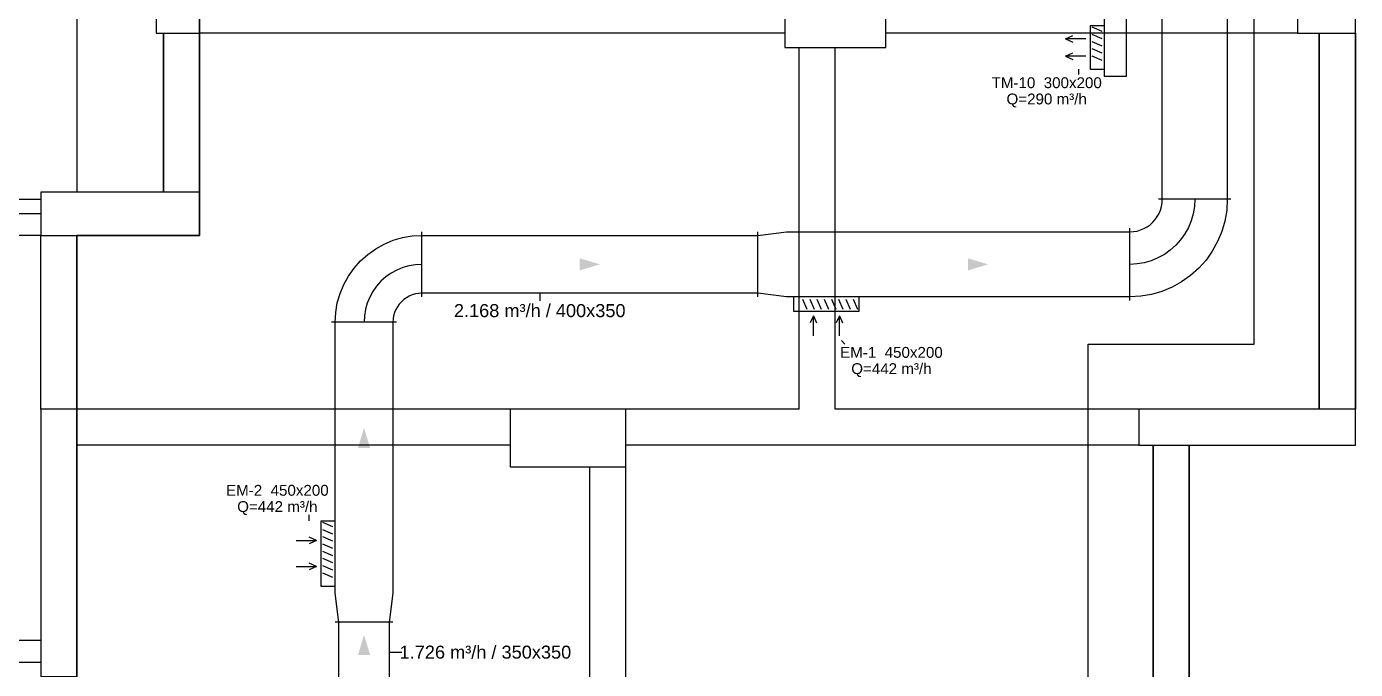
# Model space of a CAD drawing. Header units: centimetres. Extents: x 16951 to 24726, y -35407 to -32234.
# Drawn here: x 23806 to 24726, y -34760 to -34316 of the extents above; entities that cross this region are included whole.
import ezdxf
from ezdxf.enums import TextEntityAlignment as Align

# ---------------------------------------------------------------- set-up
doc = ezdxf.new("R2010")
doc.units = ezdxf.units.CM
for name, color, linetype in [('ROTAS-HAV-EGZOZ', 4, 'Continuous'), ('ROTAS-HAV-MENFEZ', 7, 'Continuous'), ('ROTAS-HAV-OK', 7, 'Continuous'), ('ROTAS-HAV-TAZE-HAVA', 3, 'Continuous'), ('ROTAS-HAV-YAZI', 7, 'Continuous'), ('ROTAS-MIMARI', 8, 'Continuous'), ('ROTAS-MIMARI-KOLON', 8, 'Continuous')]:
    doc.layers.add(name, color=color, linetype=linetype)
doc.styles.add('ROTAS', font='arial.ttf')

msp = doc.modelspace()

# ---------------------------------------------------------------- linework, layer by layer
at = {"layer": 'ROTAS-HAV-EGZOZ'}
for p, q in [((24161.6, -34500), (24161.6, -34505.25)), ((24057.5, -34748.2), (24066.2, -34748.2))]:
    msp.add_line(p, q, dxfattribs=at)
for points in [[(24022.5, -34790), (24022.5, -34727.5), (24020, -34707.5), (24020, -34680), (24020, -34520), (24020.38, -34513.28), (24021.5, -34506.65), (24023.37, -34500.18), (24025.94, -34493.97), (24029.2, -34488.08), (24033.09, -34482.59), (24037.57, -34477.57), (24042.59, -34473.09), (24048.08, -34469.2), (24053.97, -34465.94), (24060.18, -34463.37), (24066.65, -34461.5), (24073.28, -34460.38), (24080, -34460), (24312.5, -34460), (24332.5, -34457.5), (24360, -34457.5), (24570, -34457.5), (24572.52, -34457.36), (24575.01, -34456.94), (24577.43, -34456.24), (24579.76, -34455.27), (24581.97, -34454.05), (24584.03, -34452.59), (24585.91, -34450.91), (24587.59, -34449.03), (24589.05, -34446.97), (24590.27, -34444.76), (24591.24, -34442.43), (24591.94, -34440.01), (24592.36, -34437.52), (24592.5, -34435), (24592.5, -33095)], [(24637.5, -33095), (24637.5, -34435), (24637.08, -34442.56), (24635.81, -34450.02), (24633.71, -34457.29), (24630.82, -34464.29), (24627.15, -34470.91), (24622.77, -34477.09), (24617.73, -34482.73), (24612.09, -34487.77), (24605.91, -34492.15), (24599.29, -34495.82), (24592.29, -34498.71), (24585.02, -34500.81), (24577.56, -34502.08), (24570, -34502.5), (24360, -34502.5), (24332.5, -34502.5), (24312.5, -34500), (24080, -34500), (24077.76, -34500.13), (24075.55, -34500.5), (24073.39, -34501.12), (24071.32, -34501.98), (24069.36, -34503.07), (24067.53, -34504.36), (24065.86, -34505.86), (24064.36, -34507.53), (24063.07, -34509.36), (24061.98, -34511.32), (24061.12, -34513.39), (24060.5, -34515.55), (24060.13, -34517.76), (24060, -34520), (24060, -34680), (24060, -34707.5), (24057.5, -34727.5), (24057.5, -34790)], [(24615, -34435), (24614.72, -34440.04), (24613.87, -34445.01), (24612.47, -34449.86), (24610.54, -34454.52), (24608.1, -34458.94), (24605.18, -34463.06), (24601.82, -34466.82), (24598.06, -34470.18), (24593.94, -34473.1), (24589.52, -34475.54), (24584.86, -34477.47), (24580.01, -34478.87), (24575.04, -34479.72), (24570, -34480)], [(24615, -34435), (24590, -34435)], [(24640, -34435), (24615, -34435)], [(24080, -34480), (24080, -34457.5)], [(24312.5, -34502.5), (24312.5, -34457.5)], [(24570, -34480), (24570, -34455)], [(24080, -34480), (24075.52, -34480.25), (24071.1, -34481), (24066.79, -34482.24), (24062.64, -34483.96), (24058.72, -34486.13), (24055.06, -34488.73), (24051.72, -34491.72), (24048.73, -34495.06), (24046.13, -34498.72), (24043.96, -34502.64), (24042.24, -34506.79), (24041, -34511.1), (24040.25, -34515.52), (24040, -34520)], [(24080, -34502.5), (24080, -34480)], [(24570, -34505), (24570, -34480)], [(24040, -34520), (24017.5, -34520)], [(24062.5, -34520), (24040, -34520)], [(24060, -34727.5), (24020, -34727.5)]]:
    msp.add_lwpolyline(points, dxfattribs=at)
at = {"layer": 'ROTAS-HAV-MENFEZ'}
for p, q in [((24551, -34319), (24544, -34316)), ((24525.5, -34324), (24530.5, -34321.75)), ((24539.5, -34324), (24525.5, -34324)), ((24525.5, -34324), (24530.5, -34326.25)), ((24551, -34324), (24544, -34321)), ((24525.5, -34336), (24530.5, -34333.75)), ((24551, -34329), (24544, -34326)), ((24551, -34334), (24544, -34331)), ((24539.5, -34336), (24525.5, -34336)), ((24525.5, -34336), (24530.5, -34338.25)), ((24551, -34339), (24544, -34336)), ((24343.5, -34504), (24346.5, -34511)), ((24348.5, -34504), (24351.5, -34511)), ((24353.5, -34504), (24356.5, -34511)), ((24358.5, -34504), (24361.5, -34511)), ((24363.5, -34504), (24366.5, -34511)), ((24368.5, -34504), (24371.5, -34511)), ((24373.5, -34504), (24376.5, -34511)), ((24378.5, -34504), (24381.5, -34511)), ((24351, -34515.5), (24348.75, -34520.5)), ((24351, -34529.5), (24351, -34515.5)), ((24351, -34515.5), (24353.25, -34520.5)), ((24369, -34515.5), (24366.75, -34520.5)), ((24369, -34529.5), (24369, -34515.5)), ((24369, -34515.5), (24371.25, -34520.5)), ((24018.5, -34661.5), (24011.5, -34658.5)), ((24018.5, -34666.5), (24011.5, -34663.5)), ((23993, -34671), (24007, -34671)), ((24007, -34671), (24002, -34668.75)), ((24007, -34671), (24002, -34673.25)), ((24018.5, -34671.5), (24011.5, -34668.5)), ((24018.5, -34676.5), (24011.5, -34673.5)), ((24018.5, -34681.5), (24011.5, -34678.5)), ((24018.5, -34686.5), (24011.5, -34683.5)), ((23993, -34689), (24007, -34689)), ((24007, -34689), (24002, -34686.75)), ((24007, -34689), (24002, -34691.25)), ((24018.5, -34691.5), (24011.5, -34688.5)), ((24018.5, -34696.5), (24011.5, -34693.5))]:
    msp.add_line(p, q, dxfattribs=at)
for points in [[(24552.5, -34315), (24542.5, -34315), (24542.5, -34345), (24552.5, -34345)], [(24382.5, -34502.5), (24382.5, -34512.5), (24337.5, -34512.5), (24337.5, -34502.5)], [(24020, -34657.5), (24010, -34657.5), (24010, -34702.5), (24020, -34702.5)]]:
    msp.add_lwpolyline(points, dxfattribs=at)
at = {"layer": 'ROTAS-HAV-OK'}
for points in [[(24203.25, -34480), (24189.25, -34475.8), (24189.25, -34484.2)], [(24472, -34480), (24458, -34475.8), (24458, -34484.2)], [(24040, -34593), (24035.8, -34607), (24044.2, -34607)], [(24040, -34736.12), (24035.8, -34750.12), (24044.2, -34750.12)]]:
    msp.add_solid(points, dxfattribs=at)
at = {"layer": 'ROTAS-HAV-TAZE-HAVA'}
msp.add_lwpolyline([(24575, -33480), (24575, -33500), (24572.5, -33520), (24572.5, -33780), (24572.5, -33800), (24570, -33820), (24570, -34040), (24570, -34060), (24567.5, -34080), (24567.5, -34350), (24552.5, -34350), (24552.5, -34080), (24550, -34060), (24550, -34040), (24550, -33820), (24547.5, -33800), (24547.5, -33780), (24547.5, -33520), (24545, -33500), (24545, -33480)], dxfattribs=at)
at = {"layer": 'ROTAS-HAV-YAZI'}
for p, q in [((24534.5, -34345.1), (24534.5, -34348.75)), ((24370.51, -34532.6), (24372.81, -34535.25)), ((24002, -34657.4), (24002, -34653.14))]:
    msp.add_line(p, q, dxfattribs=at)
at = {"layer": 'ROTAS-MIMARI'}
for points in [[(23926.19, -34460.13), (23841.19, -34460.13), (23841.19, -35200.13), (24541.19, -35200.13), (24541.19, -34535.13), (24656.19, -34535.13), (24656.19, -33010.13), (24326.19, -33010.13), (24326.19, -32965.13), (24161.19, -32965.13), (24161.19, -32775.13), (24286.19, -32775.13), (24286.19, -32350.13), (23676.19, -32350.13), (23676.19, -33010.13), (23306.19, -33010.13), (23306.19, -33740.13), (23926.19, -33740.13), (23926.19, -34460.13)], [(23841.19, -34205.13), (23841.19, -34430.13)], [(23901.19, -34430.13), (23901.19, -34320.13)], [(23901.19, -34320.13), (23901.19, -34430.13)], [(23926.19, -34430.13), (23926.19, -34320.13)], [(24331.19, -34320.13), (23926.19, -34320.13)], [(24686.19, -34320.13), (24401.19, -34320.13)], [(24701.19, -34580.13), (24701.19, -34320.13)], [(24726.19, -34580.13), (24726.19, -34320.13)], [(24341.19, -34580.13), (24341.19, -34330.13)], [(24366.19, -34580.13), (24366.19, -34330.13)], [(23816.19, -34435.13), (23476.19, -34435.13)], [(23816.19, -34445.13), (23586.19, -34445.13), (23586.19, -34460.13), (23766.19, -34460.13)], [(23816.19, -34460.13), (23476.19, -34460.13)], [(23816.19, -34580.13), (23816.19, -34460.13)], [(23841.19, -34580.13), (23841.19, -34460.13)], [(23841.19, -34580.13), (23841.19, -34460.13)], [(24141.19, -34580.13), (23841.19, -34580.13)], [(24341.19, -34580.13), (24221.19, -34580.13)], [(24576.19, -34580.13), (24366.19, -34580.13)], [(24141.19, -34605.13), (23841.19, -34605.13)], [(24576.19, -34605.13), (24221.19, -34605.13)], [(24586.19, -35170.13), (24586.19, -34605.13)], [(24586.19, -35170.13), (24586.19, -34605.13)], [(24611.19, -35170.13), (24611.19, -34605.13)], [(24196.19, -35230.13), (24196.19, -34620.13)], [(24221.19, -35230.13), (24221.19, -34620.13)], [(23816.19, -34740.13), (23476.19, -34740.13)], [(23731.19, -34755.13), (23816.19, -34755.13)]]:
    msp.add_lwpolyline(points, dxfattribs=at)
at = {"layer": 'ROTAS-MIMARI-KOLON'}
for points in [[(23926.19, -34180.13), (23896.19, -34180.13), (23896.19, -34320.13), (23926.19, -34320.13), (23926.19, -34180.13)], [(24726.19, -34240.13), (24686.19, -34240.13), (24686.19, -34320.13), (24726.19, -34320.13), (24726.19, -34240.13)], [(24401.19, -34295.13), (24331.19, -34295.13), (24331.19, -34330.13), (24401.19, -34330.13), (24401.19, -34295.13)], [(24701.19, -34320.13), (24701.19, -34580.13)], [(24726.19, -34320.13), (24726.19, -34580.13)], [(23926.19, -34430.13), (23816.19, -34430.13), (23816.19, -34460.13), (23926.19, -34460.13), (23926.19, -34430.13)], [(23841.19, -34580.13), (23816.19, -34580.13), (23816.19, -34765.13), (23841.19, -34765.13), (23841.19, -34580.13)], [(24221.19, -34580.13), (24141.19, -34580.13), (24141.19, -34620.13), (24221.19, -34620.13), (24221.19, -34580.13)], [(24726.19, -34580.13), (24576.19, -34580.13), (24576.19, -34605.13), (24726.19, -34605.13), (24726.19, -34580.13)], [(24586.19, -34605.13), (24586.19, -35170.13)], [(24611.19, -34605.13), (24611.19, -35170.13)]]:
    msp.add_lwpolyline(points, dxfattribs=at)

# ---------------------------------------------------------------- texts
at = {"layer": 'ROTAS-HAV-EGZOZ', "style": 'ROTAS'}
for s, p in [('2.168 m³/h / 400x350', (24161.6, -34512)), ('1.726 m³/h / 350x350', (24124, -34748.2))]:
    msp.add_text(s, height=9, dxfattribs=at).set_placement(p, align=Align.MIDDLE_CENTER)
at = {"layer": 'ROTAS-HAV-YAZI', "style": 'ROTAS'}
for s, p in [('TM-10  300x200', (24512.5, -34354.38)), ('Q=290 m³/h', (24512.5, -34365.62)), ('EM-1  450x200', (24405.03, -34540.88)), ('Q=442 m³/h', (24405.03, -34552.12)), ('EM-2  450x200', (23980, -34636.27)), ('Q=442 m³/h', (23980, -34647.52))]:
    msp.add_text(s, height=7.5, dxfattribs=at).set_placement(p, align=Align.MIDDLE_CENTER)

doc.saveas('drawing.dxf')
